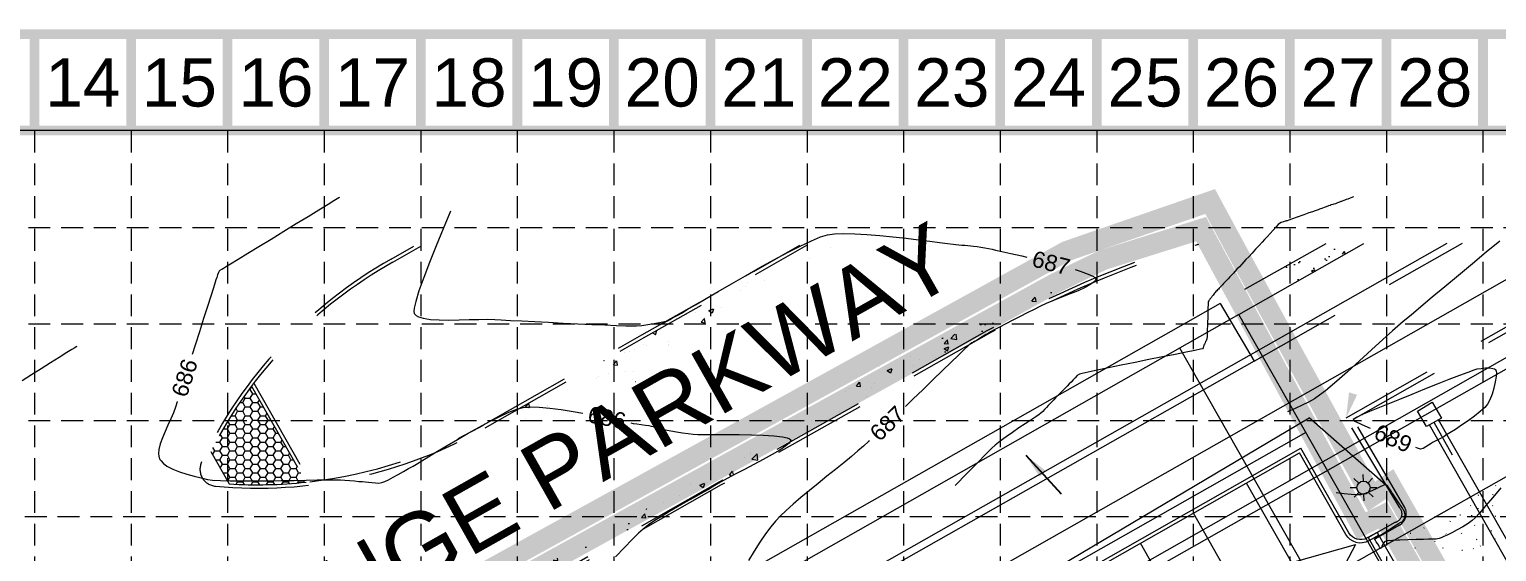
# Model space of a CAD drawing. Header units: feet. Extents: x 16394 to 17307, y 17282 to 17854.
# Drawn here: x 16593.4 to 16809.9, y 17776.7 to 17853.8 of the extents above; entities that cross this region are included whole.
import ezdxf
from ezdxf.enums import TextEntityAlignment as Align

# ---------------------------------------------------------------- set-up
doc = ezdxf.new("R2010")
doc.units = ezdxf.units.FT
doc.header["$MEASUREMENT"] = 0
for name, pattern in [('DGN Style 2', [22.939223, 13.763534, -9.175689]), ('DGN Style 4', [36.725696, 18.351378, -9.175689, 0.022939, -9.175689]), ('DGN Style 5', [16.057456, 6.881767, -9.175689]), ('HIDDEN', [0.375, 0.25, -0.125])]:
    doc.linetypes.add(name, pattern=pattern)
for name, color, linetype, lineweight in [('_0', 1, 'Continuous', 0), ('BASE', 1, 'Continuous', 0), ('Level 1', 7, 'Continuous', 0), ('Level 18', 7, 'Continuous', 0), ('Level 21', 7, 'Continuous', 0), ('Level 25', 7, 'Continuous', 0), ('Level 35', 7, 'Continuous', 0), ('Level 38', 7, 'Continuous', 0), ('Level 41', 7, 'Continuous', 0), ('Level 5', 7, 'Continuous', 0), ('Level 51', 7, 'Continuous', 0)]:
    doc.layers.add(name, color=color, linetype=linetype, lineweight=lineweight)
for name, color, linetype in [('GRID', 254, 'HIDDEN'), ('INLET PROTECTION', 5, 'Continuous'), ('LIMITS OF DISTURBANCE', 1, 'HIDDEN'), ('SILT FENCE', 200, 'Continuous')]:
    doc.layers.add(name, color=color, linetype=linetype)
doc.styles.get("Standard").update_dxf_attribs({"font": 'ARIAL.TTF'})
doc.styles.add('Style-ENGINEERING', font='ENGINEERING.shx')
doc.dimstyles.get("Standard").update_dxf_attribs({"dimtxt": 0.18, "dimasz": 0.18, "dimexe": 0.18, "dimexo": 0.0625, "dimgap": 0.09, "dimtad": 0, "dimtih": 1, "dimtoh": 1, "dimdec": 4, "dimzin": 0, "dimdsep": 46, "dimtxsty": 'Standard', "dimcen": 0.09, "dimadec": 0, "dimazin": 0, "dimtfac": 1, "dimtdec": 4, "dimtofl": 0, "dimtmove": 0, "dimatfit": 3, "dimfxl": 0, "dimtolj": 1, "dimtzin": 0, "dimarcsym": 0})
pattern_1 = [(50, (0, 0), (7.1726018, -0.6275213), [0.75, -8.25]), (355, (0, 0), (-1.3875133, 7.5219213), [0.6, -6.6]), (100.4514, (0.598, -0.052), (5.7850938, 6.8943954), [0.637402, -7.0114211]), (46.1842, (0, 2), (10.6724105, -1.65519), [1.125, -12.375]), (96.6356, (0.889, 1.862), (9.346627, 9.7411787), [0.956103, -10.51713]), (351.1842, (0, 2), (9.3466195, 9.741186), [0.9, -9.9]), (21, (1, 1.5), (5.9690705, -4.0261889), [0.75, -8.25]), (326, (1, 1.5), (2.4331533, 7.2515005), [0.6, -6.6]), (71.4514, (1.4974, 1.1645), (8.4022263, 3.225305), [0.637402, -7.0114211]), (37.5, (0, 0), (0.12159855, 3.32893854), [0, -6.52, 0, -6.7, 0, -6.625]), (7.5, (0, 0), (2.6306954, 3.9441171), [0, -3.82, 0, -6.37, 0, -2.525]), (327.5, (-2.23, 0), (5.33822436, -0.22554872), [0, -2.5, 0, -7.8, 0, -10.35]), (317.5, (-3.23, 0), (5.8318617, 1.0010498), [0, -3.25, 0, -5.18, 0, -7.35])]

msp = doc.modelspace()

# ---------------------------------------------------------------- hatches: boundary and pattern name
at = {"layer": 'Level 35', "linetype": 'DGN Style 2', "lineweight": 0}
h = msp.add_hatch(dxfattribs=at)
h.set_pattern_fill('AR-CONC', style=0)
h.set_pattern_definition(pattern_1)
h.paths.add_polyline_path([(16712.53, 17821.98), (16708.15, 17821.97), (16684.06, 17808.28), (16662.5, 17796.02), (16663.45, 17795.41), (16665.49, 17795.41), (16668.27, 17796.71), (16670.86, 17798.37), (16672.15, 17799.85), (16675.86, 17800.22), (16679.93, 17800.22), (16682.71, 17800.78), (16683.26, 17803.73), (16685.67, 17805.77), (16687.7, 17806.88), (16690.11, 17808.36), (16692.89, 17809.84), (16695.66, 17812.06), (16697.51, 17813.91), (16699.92, 17815.94), (16703.25, 17817.05), (16706.77, 17818.9), (16710.1, 17820.75), (16712.14, 17821.68)])
h = msp.add_hatch(dxfattribs=at)
h.set_pattern_fill('AR-CONC', style=0)
h.set_pattern_definition([(50, (15736.0226, 15714.5856), (5.379451, -0.470641), [0.5625, -6.1875]), (355, (15736.0226, 15714.5856), (-1.040635, 5.641441), [0.45, -4.95]), (100.4514, (15736.471, 15714.5464), (4.33882, 5.170797), [0.478051, -5.258566]), (46.1842, (15736.0226, 15716.0856), (8.004308, -1.241393), [0.84375, -9.28125]), (96.6356, (15736.69, 15715.982), (7.00997, 7.305884), [0.717077, -7.887848]), (351.1842, (15736.023, 15716.086), (7.009965, 7.30589), [0.675, -7.425]), (21, (15736.7726, 15715.7106), (4.476803, -3.019642), [0.5625, -6.1875]), (326, (15736.7726, 15715.7106), (1.824865, 5.438625), [0.45, -4.95]), (71.4514, (15737.1457, 15715.459), (6.30167, 2.418979), [0.478051, -5.258566]), (37.5, (15736.0226, 15714.5856), (0.0911989, 2.4967039), [0, -4.89, 0, -5.025, 0, -4.96875]), (7.5, (15736.0226, 15714.5856), (1.9730215, 2.9580878), [0, -2.865, 0, -4.7775, 0, -1.89375]), (327.5, (15734.3501, 15714.5856), (4.0036683, -0.1691615), [0, -1.875, 0, -5.85, 0, -7.7625]), (317.5, (15733.6, 15714.5856), (4.3738963, 0.7507874), [0, -2.4375, 0, -3.885, 0, -5.5125])])
h.paths.add_polyline_path([(16790.37, 17822.21), (16784.75, 17822.19), (16777.16, 17817.9), (16780.86, 17816.81), (16786.19, 17819.83), (16786.78, 17820.63), (16787.72, 17820.7)])
h = msp.add_hatch(dxfattribs=at)
h.set_pattern_fill('AR-CONC', style=0)
h.set_pattern_definition(pattern_1)
h.paths.add_polyline_path([(16734.76, 17809.35, -0.018877), (16745.4, 17814.79), (16744.19, 17815.39), (16740.12, 17814.09), (16736.23, 17812.24), (16732.72, 17809.84), (16731.05, 17808.91), (16726.42, 17808.54), (16721.98, 17805.77), (16718.28, 17803.74), (16714.57, 17801.52), (16712.54, 17798.93), (16706.2, 17795.35), (16704.53, 17793.87), (16703.61, 17793.13), (16702.68, 17792.58), (16701.2, 17791.28), (16700.09, 17791.47), (16699.17, 17791.47), (16695.46, 17790.73), (16692.87, 17788.14), (16689.36, 17786.1), (16686.39, 17784.07), (16681.4, 17781.48), (16677.32, 17778.89), (16674.36, 17777.41), (16671.4, 17775.75), (16667.7, 17774.08), (16666.03, 17771.68), (16666.59, 17770.72), (16695.33, 17787.06)], flags=0)
h = msp.add_hatch(dxfattribs=at)
h.set_pattern_fill('HONEY', style=0)
h.set_pattern_definition([(0, (5.65246, 3.2093), (1.125, 0.64951905), [0.75, -1.5]), (120, (5.65246, 3.2093), (-1.124999998, 0.649519054), [0.75, -1.5]), (60, (5.65246, 3.2093), (2e-09, 1.299038104), [-1.5, 0.75])])
h.paths.add_polyline_path([(16628.79, 17796.59), (16620.33, 17791.78, 0.001184), (16620.18, 17791.5), (16622.89, 17786.72, 0.042143), (16634.25, 17786.98)], flags=0)
h.paths.add_polyline_path([(16626.23, 17801.1, 0.040919), (16620.33, 17791.78), (16628.79, 17796.59)], flags=0)

# ---------------------------------------------------------------- linework, layer by layer
at = {"color": 0, "lineweight": 0}
msp.add_solid([(16787.73, 17796.45), (16789.36, 17799.88), (16788.16, 17800.23)], dxfattribs=at)
at = {"layer": 'BASE', "color": 7}
msp.add_line((17292.45, 17838.89), (16409.08, 17838.9), dxfattribs=at)
at = {"layer": 'BASE', "color": 7, "const_width": 1.43}
msp.add_lwpolyline([(16394.68, 17283.13), (17306.68, 17283.13), (17306.68, 17853.13), (16394.68, 17853.13)], close=True, dxfattribs=at)
for points in [[(16594.18, 17838.88), (16594.18, 17853.13)], [(16608.43, 17838.88), (16608.43, 17853.13)], [(16622.68, 17838.88), (16622.68, 17853.13)], [(16636.93, 17838.88), (16636.93, 17853.13)], [(16651.18, 17838.88), (16651.18, 17853.13)], [(16665.43, 17838.88), (16665.43, 17853.13)], [(16679.68, 17838.88), (16679.68, 17853.13)], [(16693.93, 17838.88), (16693.93, 17853.13)], [(16708.18, 17838.88), (16708.18, 17853.13)], [(16722.43, 17838.88), (16722.43, 17853.13)], [(16736.68, 17838.88), (16736.68, 17853.13)], [(16750.93, 17838.88), (16750.93, 17853.13)], [(16765.18, 17838.88), (16765.18, 17853.13)], [(16779.43, 17838.88), (16779.43, 17853.13)], [(16793.68, 17838.88), (16793.68, 17853.13)], [(16807.93, 17838.88), (16807.93, 17853.13)]]:
    msp.add_lwpolyline(points, dxfattribs=at)
at = {"layer": 'GRID', "color": 252, "linetype": 'HIDDEN', "lineweight": 0, "ltscale": 12.9}
for p, q in [((16594.18, 17838.88), (16594.18, 17340.07)), ((16608.43, 17838.88), (16608.43, 17340.07)), ((16622.68, 17838.88), (16622.68, 17340.07)), ((16636.93, 17838.88), (16636.93, 17340.07)), ((16651.18, 17838.88), (16651.18, 17340.07)), ((16665.43, 17838.88), (16665.43, 17340.07)), ((16679.68, 17838.88), (16679.68, 17340.07)), ((16693.93, 17838.88), (16693.93, 17340.07)), ((16708.18, 17838.88), (16708.18, 17340.07)), ((16722.43, 17838.88), (16722.43, 17340.07)), ((16736.68, 17838.88), (16736.68, 17340.07)), ((16750.93, 17838.88), (16750.93, 17340.07)), ((16765.18, 17838.88), (16765.18, 17340.07)), ((16779.43, 17838.88), (16779.43, 17340.07)), ((16793.68, 17838.88), (16793.68, 17340.07)), ((16807.93, 17838.88), (16807.93, 17340.07))]:
    msp.add_line(p, q, dxfattribs=at)
at = {"layer": 'GRID', "color": 7, "linetype": 'HIDDEN', "lineweight": 0, "ltscale": 12.9}
for p, q in [((16409.46, 17824.58), (17292.96, 17824.58)), ((16409.46, 17810.33), (17292.96, 17810.33)), ((16409.46, 17796.08), (17292.96, 17796.08)), ((16408.93, 17781.88), (17292.43, 17781.88))]:
    msp.add_line(p, q, dxfattribs=at)
at = {"layer": 'INLET PROTECTION', "color": 7, "linetype": 'Continuous', "lineweight": 30, "const_width": 1.43}
msp.add_lwpolyline([(16408.93, 17838.9), (16408.89, 17297.4), (17292.44, 17297.39), (17292.42, 17838.87), (16408.3, 17838.9)], dxfattribs=at)
at = {"layer": 'Level 1', "color": 35, "linetype": 'DGN Style 5', "lineweight": 0}
for p, q in [((16638.84, 17828.8), (16638.36, 17828.5)), ((16639.08, 17828.94), (16638.84, 17828.8)), ((16639.17, 17829), (16639.08, 17828.94)), ((16787.99, 17828.78), (16787.75, 17828.69)), ((16788.32, 17828.91), (16787.99, 17828.78)), ((16788.56, 17829), (16788.32, 17828.91)), ((16788.69, 17829.05), (16788.56, 17829)), ((16788.83, 17829.1), (16788.69, 17829.05)), ((16636.15, 17827.15), (16634.56, 17826.17)), ((16637.5, 17827.98), (16636.15, 17827.15)), ((16638.36, 17828.5), (16637.5, 17827.98)), ((16655.59, 17826.97), (16654.5, 17824.39)), ((16781.98, 17826.64), (16781.51, 17826.46)), ((16782.24, 17826.73), (16781.98, 17826.64)), ((16782.41, 17826.78), (16782.24, 17826.73)), ((16782.57, 17826.83), (16782.41, 17826.78)), ((16782.79, 17826.91), (16782.57, 17826.83)), ((16783.18, 17827.06), (16782.79, 17826.91)), ((16783.59, 17827.21), (16783.18, 17827.06)), ((16783.82, 17827.3), (16783.59, 17827.21)), ((16783.97, 17827.35), (16783.82, 17827.3)), ((16784.13, 17827.39), (16783.97, 17827.35)), ((16784.27, 17827.44), (16784.13, 17827.39)), ((16784.48, 17827.51), (16784.27, 17827.44)), ((16784.81, 17827.64), (16784.48, 17827.51)), ((16785.14, 17827.77), (16784.81, 17827.64)), ((16785.37, 17827.85), (16785.14, 17827.77)), ((16785.55, 17827.91), (16785.37, 17827.85)), ((16785.75, 17827.96), (16785.55, 17827.91)), ((16785.93, 17828.01), (16785.75, 17827.96)), ((16786.15, 17828.09), (16785.93, 17828.01)), ((16786.46, 17828.21), (16786.15, 17828.09)), ((16786.74, 17828.32), (16786.46, 17828.21)), ((16786.87, 17828.37), (16786.74, 17828.32)), ((16786.95, 17828.4), (16786.87, 17828.37)), ((16787.03, 17828.43), (16786.95, 17828.4)), ((16787.17, 17828.48), (16787.03, 17828.43)), ((16787.38, 17828.55), (16787.17, 17828.48)), ((16787.56, 17828.62), (16787.38, 17828.55)), ((16787.75, 17828.69), (16787.56, 17828.62)), ((16632.8, 17825.1), (16630.95, 17823.97)), ((16634.56, 17826.17), (16632.8, 17825.1)), ((16777.37, 17824.65), (16776.96, 17824.2)), ((16777.69, 17825), (16777.37, 17824.65)), ((16777.9, 17825.18), (16777.69, 17825)), ((16778.16, 17825.3), (16777.9, 17825.18)), ((16778.47, 17825.41), (16778.16, 17825.3)), ((16778.74, 17825.49), (16778.47, 17825.41)), ((16778.86, 17825.52), (16778.74, 17825.49)), ((16778.93, 17825.54), (16778.86, 17825.52)), ((16779.01, 17825.57), (16778.93, 17825.54)), ((16779.26, 17825.66), (16779.01, 17825.57)), ((16779.8, 17825.85), (16779.26, 17825.66)), ((16780.34, 17826.05), (16779.8, 17825.85)), ((16780.61, 17826.14), (16780.34, 17826.05)), ((16780.71, 17826.17), (16780.61, 17826.14)), ((16780.82, 17826.21), (16780.71, 17826.17)), ((16781.04, 17826.29), (16780.82, 17826.21)), ((16781.51, 17826.46), (16781.04, 17826.29)), ((16629.09, 17822.83), (16627.3, 17821.73)), ((16630.95, 17823.97), (16629.09, 17822.83)), ((16654.5, 17824.39), (16653.44, 17821.85)), ((16707.17, 17821.84), (16708.82, 17822.62)), ((16708.82, 17822.62), (16710.18, 17823.19)), ((16710.18, 17823.19), (16711.19, 17823.51)), ((16711.19, 17823.51), (16712.25, 17823.64)), ((16712.25, 17823.64), (16713.62, 17823.68)), ((16713.62, 17823.68), (16715.23, 17823.65)), ((16715.23, 17823.65), (16717.02, 17823.55)), ((16717.02, 17823.55), (16718.92, 17823.4)), ((16718.92, 17823.4), (16720.86, 17823.21)), ((16720.86, 17823.21), (16722.79, 17823)), ((16722.79, 17823), (16724.62, 17822.78)), ((16724.62, 17822.78), (16726.3, 17822.57)), ((16726.3, 17822.57), (16727.75, 17822.37)), ((16727.75, 17822.37), (16728.92, 17822.21)), ((16775.35, 17822.41), (16774.89, 17821.92)), ((16775.7, 17822.8), (16775.35, 17822.41)), ((16776.09, 17823.22), (16775.7, 17822.8)), ((16776.52, 17823.71), (16776.09, 17823.22)), ((16776.96, 17824.2), (16776.52, 17823.71)), ((16810.4, 17822.57), (16808.41, 17820.92)), ((16625.66, 17820.72), (16624.23, 17819.85)), ((16627.3, 17821.73), (16625.66, 17820.72)), ((16653.44, 17821.85), (16652.46, 17819.42)), ((16703.3, 17819.81), (16705.31, 17820.89)), ((16705.31, 17820.89), (16707.17, 17821.84)), ((16728.92, 17822.21), (16729.74, 17822.1)), ((16729.74, 17822.1), (16730.13, 17822.05)), ((16730.13, 17822.05), (16730.56, 17822.02)), ((16730.56, 17822.02), (16731.02, 17821.99)), ((16731.02, 17821.99), (16731.48, 17821.96)), ((16731.48, 17821.96), (16731.93, 17821.92)), ((16731.93, 17821.92), (16732.37, 17821.87)), ((16732.37, 17821.87), (16732.77, 17821.82)), ((16732.77, 17821.82), (16733.27, 17821.75)), ((16733.27, 17821.75), (16733.83, 17821.67)), ((16733.83, 17821.67), (16734.4, 17821.57)), ((16734.4, 17821.57), (16734.97, 17821.47)), ((16734.97, 17821.47), (16735.48, 17821.36)), ((16735.48, 17821.36), (16735.98, 17821.25)), ((16735.98, 17821.25), (16736.94, 17821.04)), ((16736.94, 17821.04), (16738.27, 17820.75)), ((16738.27, 17820.75), (16739.86, 17820.39)), ((16739.86, 17820.39), (16740.61, 17820.21)), ((16773.36, 17820.27), (16772.95, 17819.83)), ((16773.85, 17820.8), (16773.36, 17820.27)), ((16774.37, 17821.36), (16773.85, 17820.8)), ((16774.89, 17821.92), (16774.37, 17821.36)), ((16808.41, 17820.92), (16806.37, 17819.21)), ((16621.42, 17818.13), (16621.31, 17817.92)), ((16621.6, 17818.28), (16621.42, 17818.13)), ((16621.84, 17818.4), (16621.6, 17818.28)), ((16622.06, 17818.52), (16621.84, 17818.4)), ((16622.36, 17818.7), (16622.06, 17818.52)), ((16623.11, 17819.16), (16622.36, 17818.7)), ((16624.23, 17819.85), (16623.11, 17819.16)), ((16652.46, 17819.42), (16651.61, 17817.18)), ((16699.09, 17817.46), (16701.21, 17818.66)), ((16701.21, 17818.66), (16703.3, 17819.81)), ((16747.74, 17818.36), (16748.5, 17818.13)), ((16748.5, 17818.13), (16749.69, 17817.7)), ((16771.32, 17818.07), (16771.09, 17817.83)), ((16771.63, 17818.41), (16771.32, 17818.07)), ((16771.98, 17818.79), (16771.63, 17818.41)), ((16772.34, 17819.17), (16771.98, 17818.79)), ((16772.66, 17819.52), (16772.34, 17819.17)), ((16772.95, 17819.83), (16772.66, 17819.52)), ((16806.37, 17819.21), (16804.31, 17817.5)), ((16620.84, 17816.5), (16620.58, 17815.67)), ((16620.96, 17816.86), (16620.84, 17816.5)), ((16621.07, 17817.2), (16620.96, 17816.86)), ((16621.19, 17817.58), (16621.07, 17817.2)), ((16621.31, 17817.92), (16621.19, 17817.58)), ((16651.61, 17817.18), (16650.92, 17815.22)), ((16695.06, 17815.14), (16697.02, 17816.28)), ((16697.02, 17816.28), (16699.09, 17817.46)), ((16750.07, 17816.19), (16749.23, 17815.73)), ((16749.69, 17817.7), (16750.37, 17817.4)), ((16750.54, 17816.54), (16750.07, 17816.19)), ((16750.37, 17817.4), (16750.68, 17817.19)), ((16750.74, 17816.78), (16750.54, 17816.54)), ((16750.68, 17817.19), (16750.78, 17817.07)), ((16750.79, 17816.94), (16750.74, 17816.78)), ((16750.78, 17817.07), (16750.8, 17817.01)), ((16750.8, 17817.01), (16750.79, 17816.94)), ((16769.31, 17815.93), (16769.14, 17815.76)), ((16769.47, 17816.1), (16769.31, 17815.93)), ((16769.66, 17816.3), (16769.47, 17816.1)), ((16769.9, 17816.55), (16769.66, 17816.3)), ((16770.12, 17816.8), (16769.9, 17816.55)), ((16770.32, 17817), (16770.12, 17816.8)), ((16770.57, 17817.27), (16770.32, 17817)), ((16770.84, 17817.56), (16770.57, 17817.27)), ((16771.09, 17817.83), (16770.84, 17817.56)), ((16802.32, 17815.84), (16800.45, 17814.28)), ((16804.31, 17817.5), (16802.32, 17815.84)), ((16620.18, 17814.44), (16619.69, 17812.9)), ((16620.58, 17815.67), (16620.18, 17814.44)), ((16650.43, 17813.63), (16650.21, 17812.67)), ((16650.92, 17815.22), (16650.43, 17813.63)), ((16691.74, 17813.18), (16693.28, 17814.09)), ((16693.28, 17814.09), (16695.06, 17815.14)), ((16744.56, 17813.81), (16743.46, 17813.35)), ((16745.76, 17814.28), (16744.56, 17813.81)), ((16747, 17814.77), (16745.76, 17814.28)), ((16748.18, 17815.25), (16747, 17814.77)), ((16749.23, 17815.73), (16748.18, 17815.25)), ((16767.38, 17813.61), (16767.37, 17813.31)), ((16767.42, 17813.67), (16767.38, 17813.61)), ((16767.45, 17813.72), (16767.42, 17813.67)), ((16767.49, 17813.78), (16767.45, 17813.72)), ((16767.54, 17813.84), (16767.49, 17813.78)), ((16767.58, 17813.91), (16767.54, 17813.84)), ((16767.64, 17813.98), (16767.58, 17813.91)), ((16767.69, 17814.06), (16767.64, 17813.98)), ((16767.76, 17814.14), (16767.69, 17814.06)), ((16767.83, 17814.23), (16767.76, 17814.14)), ((16767.91, 17814.34), (16767.83, 17814.23)), ((16767.99, 17814.45), (16767.91, 17814.34)), ((16768.09, 17814.57), (16767.99, 17814.45)), ((16768.2, 17814.71), (16768.09, 17814.57)), ((16768.33, 17814.86), (16768.2, 17814.71)), ((16768.42, 17814.98), (16768.33, 17814.86)), ((16768.53, 17815.11), (16768.42, 17814.98)), ((16768.64, 17815.24), (16768.53, 17815.11)), ((16768.75, 17815.36), (16768.64, 17815.24)), ((16768.88, 17815.49), (16768.75, 17815.36)), ((16769, 17815.61), (16768.88, 17815.49)), ((16769.14, 17815.76), (16769, 17815.61)), ((16800.45, 17814.28), (16798.75, 17812.86)), ((16619.69, 17812.9), (16619.12, 17811.12)), ((16650.21, 17812.67), (16650.17, 17812.17)), ((16650.17, 17812.17), (16650.2, 17811.94)), ((16650.2, 17811.94), (16650.23, 17811.87)), ((16650.23, 17811.87), (16650.3, 17811.77)), ((16650.3, 17811.77), (16650.48, 17811.6)), ((16650.48, 17811.6), (16650.86, 17811.39)), ((16688.74, 17811.43), (16689.23, 17811.69)), ((16689.23, 17811.69), (16689.65, 17811.94)), ((16689.65, 17811.94), (16690.51, 17812.45)), ((16690.51, 17812.45), (16691.74, 17813.18)), ((16739.63, 17811.44), (16738.55, 17810.89)), ((16740.68, 17811.98), (16739.63, 17811.44)), ((16741.68, 17812.49), (16740.68, 17811.98)), ((16742.55, 17812.93), (16741.68, 17812.49)), ((16743.46, 17813.35), (16742.55, 17812.93)), ((16767.31, 17811.5), (16767.28, 17810.35)), ((16767.35, 17812.55), (16767.31, 17811.5)), ((16767.37, 17813.31), (16767.35, 17812.55)), ((16797.31, 17811.65), (16796.16, 17810.69)), ((16798.75, 17812.86), (16797.31, 17811.65)), ((16619.12, 17811.12), (16618.51, 17809.19)), ((16650.86, 17811.39), (16651.55, 17811.17)), ((16651.55, 17811.17), (16652.63, 17811)), ((16652.63, 17811), (16653.92, 17810.92)), ((16653.92, 17810.92), (16655.34, 17810.9)), ((16655.34, 17810.9), (16656.83, 17810.92)), ((16656.83, 17810.92), (16658.31, 17810.97)), ((16658.31, 17810.97), (16659.73, 17811.01)), ((16659.73, 17811.01), (16661.01, 17811.03)), ((16661.01, 17811.03), (16662.1, 17811)), ((16662.1, 17811), (16663.06, 17810.95)), ((16663.06, 17810.95), (16664.42, 17810.87)), ((16664.42, 17810.87), (16666.08, 17810.78)), ((16666.08, 17810.78), (16667.99, 17810.68)), ((16667.99, 17810.68), (16670.05, 17810.58)), ((16670.05, 17810.58), (16672.2, 17810.47)), ((16672.2, 17810.47), (16674.35, 17810.37)), ((16674.35, 17810.37), (16676.43, 17810.27)), ((16676.43, 17810.27), (16678.35, 17810.19)), ((16678.35, 17810.19), (16680.05, 17810.12)), ((16680.05, 17810.12), (16681.45, 17810.06)), ((16681.45, 17810.06), (16682.47, 17810.04)), ((16682.47, 17810.04), (16683.03, 17810.04)), ((16683.03, 17810.04), (16683.79, 17810.12)), ((16683.79, 17810.12), (16684.69, 17810.26)), ((16684.69, 17810.26), (16685.61, 17810.42)), ((16685.61, 17810.42), (16686.42, 17810.57)), ((16686.42, 17810.57), (16686.9, 17810.66)), ((16686.72, 17810.37), (16686.54, 17810.26)), ((16686.54, 17810.26), (16686.69, 17810.33)), ((16686.69, 17810.33), (16687.06, 17810.52)), ((16686.99, 17810.52), (16686.72, 17810.37)), ((16686.9, 17810.66), (16687.14, 17810.69)), ((16687.16, 17810.62), (16686.99, 17810.52)), ((16687.06, 17810.52), (16687.58, 17810.8)), ((16687.14, 17810.69), (16687.21, 17810.7)), ((16687.22, 17810.67), (16687.16, 17810.62)), ((16687.21, 17810.7), (16687.22, 17810.69)), ((16687.22, 17810.69), (16687.22, 17810.67)), ((16687.58, 17810.8), (16688.17, 17811.12)), ((16688.17, 17811.12), (16688.74, 17811.43)), ((16735.82, 17809.47), (16735.25, 17809.17)), ((16736.6, 17809.87), (16735.82, 17809.47)), ((16737.53, 17810.36), (16736.6, 17809.87)), ((16738.55, 17810.89), (16737.53, 17810.36)), ((16767.24, 17809.28), (16767.21, 17808.49)), ((16767.28, 17810.35), (16767.24, 17809.28)), ((16794.59, 17809.34), (16793.65, 17808.5)), ((16795.38, 17810.03), (16794.59, 17809.34)), ((16796.16, 17810.69), (16795.38, 17810.03)), ((16617.87, 17807.18), (16617.43, 17805.82)), ((16618.51, 17809.19), (16617.87, 17807.18)), ((16732.22, 17807.34), (16731.96, 17807.1)), ((16732.51, 17807.54), (16732.22, 17807.34)), ((16732.84, 17807.73), (16732.51, 17807.54)), ((16733.17, 17807.91), (16732.84, 17807.73)), ((16733.48, 17808.09), (16733.17, 17807.91)), ((16733.8, 17808.3), (16733.48, 17808.09)), ((16734.18, 17808.54), (16733.8, 17808.3)), ((16734.57, 17808.78), (16734.18, 17808.54)), ((16734.95, 17809), (16734.57, 17808.78)), ((16735.25, 17809.17), (16734.95, 17809)), ((16766.75, 17807.18), (16766.67, 17807.01)), ((16766.83, 17807.36), (16766.75, 17807.18)), ((16766.91, 17807.54), (16766.83, 17807.36)), ((16767, 17807.73), (16766.91, 17807.54)), ((16767.06, 17807.86), (16767, 17807.73)), ((16767.14, 17808), (16767.06, 17807.86)), ((16767.19, 17808.14), (16767.14, 17808)), ((16767.21, 17808.49), (16767.19, 17808.14)), ((16792.61, 17807.55), (16791.49, 17806.52)), ((16793.65, 17808.5), (16792.61, 17807.55)), ((16597.84, 17805.4), (16596.55, 17804.58)), ((16598.97, 17806.1), (16597.84, 17805.4)), ((16599.7, 17806.56), (16598.97, 17806.1)), ((16600.13, 17806.83), (16599.7, 17806.56)), ((16600.35, 17806.97), (16600.13, 17806.83)), ((16600.44, 17807.02), (16600.35, 17806.97)), ((16730.53, 17805.73), (16729.45, 17804.68)), ((16731.39, 17806.55), (16730.53, 17805.73)), ((16731.96, 17807.1), (16731.39, 17806.55)), ((16758.64, 17805.07), (16756.58, 17804.66)), ((16760.65, 17805.47), (16758.64, 17805.07)), ((16762.51, 17805.85), (16760.65, 17805.47)), ((16764.12, 17806.17), (16762.51, 17805.85)), ((16765.4, 17806.43), (16764.12, 17806.17)), ((16766.24, 17806.6), (16765.4, 17806.43)), ((16766.55, 17806.67), (16766.24, 17806.6)), ((16766.63, 17806.83), (16766.55, 17806.67)), ((16766.67, 17807.01), (16766.63, 17806.83)), ((16790.32, 17805.44), (16789.12, 17804.35)), ((16791.49, 17806.52), (16790.32, 17805.44)), ((16593.73, 17802.82), (16592.34, 17801.95)), ((16595.15, 17803.71), (16593.73, 17802.82)), ((16596.55, 17804.58), (16595.15, 17803.71)), ((16728.19, 17803.46), (16726.79, 17802.11)), ((16729.45, 17804.68), (16728.19, 17803.46)), ((16748.38, 17802.93), (16748.06, 17802.7)), ((16748.78, 17803.04), (16748.38, 17802.93)), ((16749.68, 17803.24), (16748.78, 17803.04)), ((16751.01, 17803.53), (16749.68, 17803.24)), ((16752.67, 17803.87), (16751.01, 17803.53)), ((16754.56, 17804.25), (16752.67, 17803.87)), ((16756.58, 17804.66), (16754.56, 17804.25)), ((16787.93, 17803.28), (16786.78, 17802.25)), ((16789.12, 17804.35), (16787.93, 17803.28)), ((16804.49, 17802.76), (16805.74, 17803.24)), ((16805.74, 17803.24), (16806.63, 17803.56)), ((16806.63, 17803.56), (16807.07, 17803.7)), ((16807.07, 17803.7), (16807.64, 17803.78)), ((16807.64, 17803.78), (16808.3, 17803.84)), ((16808.3, 17803.84), (16808.94, 17803.84)), ((16808.94, 17803.84), (16809.39, 17803.78)), ((16809.39, 17803.78), (16809.64, 17803.69)), ((16809.64, 17803.69), (16809.77, 17803.61)), ((16809.77, 17803.61), (16809.81, 17803.56)), ((16809.81, 17803.56), (16809.84, 17803.51)), ((16809.84, 17803.51), (16809.88, 17803.38)), ((16809.9, 17803.1), (16809.87, 17802.58)), ((16809.88, 17803.38), (16809.9, 17803.1)), ((16725.31, 17800.68), (16723.78, 17799.21)), ((16726.79, 17802.11), (16725.31, 17800.68)), ((16746.27, 17800.87), (16745.99, 17800.58)), ((16746.57, 17801.17), (16746.27, 17800.87)), ((16746.88, 17801.47), (16746.57, 17801.17)), ((16747.17, 17801.75), (16746.88, 17801.47)), ((16747.45, 17802.06), (16747.17, 17801.75)), ((16747.75, 17802.39), (16747.45, 17802.06)), ((16748.06, 17802.7), (16747.75, 17802.39)), ((16785.68, 17801.31), (16784.68, 17800.48)), ((16786.78, 17802.25), (16785.68, 17801.31)), ((16797.48, 17799.98), (16799.36, 17800.74)), ((16799.36, 17800.74), (16801.21, 17801.48)), ((16801.21, 17801.48), (16802.95, 17802.16)), ((16802.95, 17802.16), (16804.49, 17802.76)), ((16809.54, 17800.87), (16809.27, 17799.96)), ((16809.74, 17801.77), (16809.54, 17800.87)), ((16809.87, 17802.58), (16809.74, 17801.77)), ((16615.21, 17798.82), (16614.97, 17798.04)), ((16615.24, 17798.9), (16615.21, 17798.82)), ((16723.78, 17799.21), (16722.71, 17798.17)), ((16744.02, 17798.56), (16743.76, 17798.28)), ((16744.3, 17798.85), (16744.02, 17798.56)), ((16744.59, 17799.15), (16744.3, 17798.85)), ((16744.86, 17799.43), (16744.59, 17799.15)), ((16745.13, 17799.71), (16744.86, 17799.43)), ((16745.42, 17800), (16745.13, 17799.71)), ((16745.71, 17800.3), (16745.42, 17800)), ((16745.99, 17800.58), (16745.71, 17800.3)), ((16782.2, 17798.81), (16781.24, 17798.32)), ((16783.05, 17799.3), (16782.2, 17798.81)), ((16783.79, 17799.8), (16783.05, 17799.3)), ((16784.68, 17800.48), (16783.79, 17799.8)), ((16792.44, 17797.95), (16793.93, 17798.55)), ((16793.93, 17798.55), (16795.64, 17799.24)), ((16795.64, 17799.24), (16797.48, 17799.98)), ((16808.61, 17798.47), (16808.18, 17797.98)), ((16808.96, 17799.13), (16808.61, 17798.47)), ((16809.27, 17799.96), (16808.96, 17799.13)), ((16614.29, 17796.32), (16613.87, 17795.39)), ((16614.67, 17797.22), (16614.29, 17796.32)), ((16614.97, 17798.04), (16614.67, 17797.22)), ((16661.34, 17795.93), (16662.83, 17796.68)), ((16662.83, 17796.68), (16664.18, 17797.3)), ((16664.18, 17797.3), (16665.35, 17797.76)), ((16665.35, 17797.76), (16666.3, 17798.01)), ((16666.3, 17798.01), (16667.35, 17798.1)), ((16667.35, 17798.1), (16668.67, 17798.06)), ((16668.67, 17798.06), (16670.21, 17797.92)), ((16670.21, 17797.92), (16671.9, 17797.7)), ((16671.9, 17797.7), (16673.66, 17797.42)), ((16673.66, 17797.42), (16675.08, 17797.17)), ((16741.93, 17796.61), (16741.22, 17796.15)), ((16742.44, 17796.95), (16741.93, 17796.61)), ((16742.7, 17797.14), (16742.44, 17796.95)), ((16742.98, 17797.4), (16742.7, 17797.14)), ((16743.24, 17797.69), (16742.98, 17797.4)), ((16743.51, 17798), (16743.24, 17797.69)), ((16743.76, 17798.28), (16743.51, 17798)), ((16780.19, 17797.84), (16779.09, 17797.37)), ((16781.24, 17798.32), (16780.19, 17797.84)), ((16788.77, 17796.28), (16788.92, 17796.38)), ((16788.92, 17796.38), (16789.27, 17796.57)), ((16789.27, 17796.57), (16789.7, 17796.79)), ((16789.7, 17796.79), (16790.07, 17796.98)), ((16790.07, 17796.98), (16790.1, 17796.99)), ((16790.1, 17796.99), (16790.23, 17797.04)), ((16790.23, 17797.04), (16790.56, 17797.18)), ((16790.56, 17797.18), (16791.24, 17797.46)), ((16791.24, 17797.46), (16792.44, 17797.95)), ((16806.67, 17796.73), (16805.73, 17796.05)), ((16807.51, 17797.39), (16806.67, 17796.73)), ((16808.18, 17797.98), (16807.51, 17797.39)), ((16613.44, 17794.45), (16613.06, 17793.51)), ((16613.87, 17795.39), (16613.44, 17794.45)), ((16656.59, 17793.28), (16658.18, 17794.2)), ((16658.18, 17794.2), (16659.78, 17795.09)), ((16659.78, 17795.09), (16661.34, 17795.93)), ((16682.19, 17795.72), (16682.53, 17795.66)), ((16682.53, 17795.66), (16683.08, 17795.58)), ((16683.08, 17795.58), (16683.71, 17795.49)), ((16683.71, 17795.49), (16684.32, 17795.4)), ((16684.32, 17795.4), (16684.84, 17795.32)), ((16684.84, 17795.32), (16685.19, 17795.26)), ((16685.19, 17795.26), (16685.49, 17795.17)), ((16685.49, 17795.17), (16685.81, 17795.07)), ((16685.81, 17795.07), (16686.12, 17794.96)), ((16686.12, 17794.96), (16686.42, 17794.87)), ((16686.42, 17794.87), (16686.74, 17794.81)), ((16686.74, 17794.81), (16687.31, 17794.7)), ((16687.31, 17794.7), (16688.06, 17794.57)), ((16688.06, 17794.57), (16688.91, 17794.42)), ((16688.91, 17794.42), (16689.8, 17794.28)), ((16689.8, 17794.28), (16690.66, 17794.16)), ((16690.66, 17794.16), (16691.4, 17794.06)), ((16738.49, 17794.33), (16737.55, 17793.68)), ((16739.45, 17794.98), (16738.49, 17794.33)), ((16740.38, 17795.6), (16739.45, 17794.98)), ((16741.22, 17796.15), (16740.38, 17795.6)), ((16788.85, 17796.16), (16788.77, 17796.28)), ((16788.94, 17796.06), (16788.85, 17796.16)), ((16788.98, 17795.99), (16788.94, 17796.06)), ((16789.02, 17795.93), (16788.98, 17795.99)), ((16789.28, 17795.81), (16789.02, 17795.93)), ((16789.98, 17795.5), (16789.28, 17795.81)), ((16791.01, 17795.04), (16789.98, 17795.5)), ((16791.33, 17794.9), (16791.01, 17795.04)), ((16803.06, 17794.26), (16802.47, 17793.89)), ((16803.85, 17794.77), (16803.06, 17794.26)), ((16804.76, 17795.38), (16803.85, 17794.77)), ((16805.73, 17796.05), (16804.76, 17795.38)), ((16612.74, 17792.62), (16612.54, 17791.8)), ((16613.06, 17793.51), (16612.74, 17792.62)), ((16653.65, 17791.53), (16655.06, 17792.38)), ((16655.06, 17792.38), (16656.59, 17793.28)), ((16691.4, 17794.06), (16692.08, 17794.03)), ((16692.08, 17794.03), (16693.2, 17794.01)), ((16693.2, 17794.01), (16694.65, 17794.01)), ((16694.65, 17794.01), (16696.34, 17794.01)), ((16696.34, 17794.01), (16698.15, 17793.99)), ((16698.15, 17793.99), (16699.98, 17793.96)), ((16699.98, 17793.96), (16701.72, 17793.91)), ((16701.72, 17793.91), (16703.28, 17793.81)), ((16703.28, 17793.81), (16704.54, 17793.67)), ((16705.05, 17792.32), (16704.17, 17791.72)), ((16704.54, 17793.67), (16705.27, 17793.52)), ((16705.53, 17792.74), (16705.05, 17792.32)), ((16705.27, 17793.52), (16705.61, 17793.39)), ((16705.72, 17793.01), (16705.53, 17792.74)), ((16705.61, 17793.39), (16705.73, 17793.28)), ((16705.77, 17793.16), (16705.72, 17793.01)), ((16705.73, 17793.28), (16705.76, 17793.23)), ((16705.76, 17793.23), (16705.77, 17793.16)), ((16716.52, 17792.29), (16715.7, 17791.58)), ((16717.27, 17792.98), (16716.52, 17792.29)), ((16717.38, 17793.08), (16717.27, 17792.98)), ((16735.45, 17791.98), (16734.56, 17791.09)), ((16735.96, 17792.46), (16735.45, 17791.98)), ((16736.69, 17793.04), (16735.96, 17792.46)), ((16737.55, 17793.68), (16736.69, 17793.04)), ((16798.29, 17791.97), (16798.01, 17792.07)), ((16798.71, 17791.86), (16798.29, 17791.97)), ((16799.08, 17791.96), (16798.71, 17791.86)), ((16799.49, 17792.17), (16799.08, 17791.96)), ((16799.89, 17792.43), (16799.49, 17792.17)), ((16800.26, 17792.7), (16799.89, 17792.43)), ((16800.58, 17792.9), (16800.26, 17792.7)), ((16800.97, 17793.09), (16800.58, 17792.9)), ((16801.38, 17793.28), (16800.97, 17793.09)), ((16801.78, 17793.48), (16801.38, 17793.28)), ((16802.15, 17793.69), (16801.78, 17793.48)), ((16802.47, 17793.89), (16802.15, 17793.69)), ((16612.54, 17791.8), (16612.49, 17791.21)), ((16612.49, 17791.21), (16612.52, 17790.81)), ((16612.52, 17790.81), (16612.59, 17790.57)), ((16612.59, 17790.57), (16612.63, 17790.46)), ((16612.63, 17790.46), (16612.7, 17790.34)), ((16612.7, 17790.34), (16612.86, 17790.1)), ((16612.86, 17790.1), (16613.18, 17789.77)), ((16650.54, 17789.65), (16651.33, 17790.13)), ((16651.33, 17790.13), (16652.39, 17790.77)), ((16652.39, 17790.77), (16653.65, 17791.53)), ((16701.73, 17790.32), (16700.34, 17789.58)), ((16703.04, 17791.04), (16701.73, 17790.32)), ((16704.17, 17791.72), (16703.04, 17791.04)), ((16713.61, 17789.84), (16712.4, 17788.86)), ((16714.72, 17790.76), (16713.61, 17789.84)), ((16715.7, 17791.58), (16714.72, 17790.76)), ((16733.33, 17789.85), (16731.81, 17788.3)), ((16734.56, 17791.09), (16733.33, 17789.85)), ((16613.18, 17789.77), (16613.73, 17789.36)), ((16613.73, 17789.36), (16614.6, 17788.9)), ((16614.6, 17788.9), (16615.59, 17788.49)), ((16615.59, 17788.49), (16616.66, 17788.14)), ((16616.66, 17788.14), (16617.75, 17787.84)), ((16617.75, 17787.84), (16618.79, 17787.59)), ((16646.44, 17787.33), (16647.12, 17787.7)), ((16647.12, 17787.7), (16647.87, 17788.13)), ((16647.87, 17788.13), (16648.64, 17788.57)), ((16648.64, 17788.57), (16649.38, 17788.99)), ((16649.38, 17788.99), (16650.04, 17789.36)), ((16650.04, 17789.36), (16650.54, 17789.65)), ((16697.59, 17788.14), (16696.4, 17787.5)), ((16698.93, 17788.84), (16697.59, 17788.14)), ((16700.34, 17789.58), (16698.93, 17788.84)), ((16711.12, 17787.84), (16709.82, 17786.79)), ((16712.4, 17788.86), (16711.12, 17787.84)), ((16731.81, 17788.3), (16730.05, 17786.49)), ((16618.79, 17787.59), (16619.72, 17787.38)), ((16619.72, 17787.38), (16620.47, 17787.29)), ((16620.47, 17787.29), (16621.61, 17787.23)), ((16621.61, 17787.23), (16623.07, 17787.19)), ((16623.07, 17787.19), (16624.76, 17787.17)), ((16624.76, 17787.17), (16626.63, 17787.17)), ((16626.63, 17787.17), (16628.58, 17787.19)), ((16628.58, 17787.19), (16630.56, 17787.21)), ((16630.56, 17787.21), (16632.48, 17787.24)), ((16632.48, 17787.24), (16634.28, 17787.27)), ((16634.28, 17787.27), (16635.87, 17787.3)), ((16635.87, 17787.3), (16637.19, 17787.32)), ((16637.19, 17787.32), (16638.16, 17787.34)), ((16638.16, 17787.34), (16638.7, 17787.33)), ((16638.7, 17787.33), (16639.32, 17787.3)), ((16639.32, 17787.3), (16640, 17787.26)), ((16640, 17787.26), (16640.7, 17787.2)), ((16640.7, 17787.2), (16641.4, 17787.15)), ((16641.4, 17787.15), (16642.03, 17787.09)), ((16642.03, 17787.09), (16642.57, 17787.05)), ((16642.57, 17787.05), (16642.98, 17787.02)), ((16642.98, 17787.02), (16643.47, 17786.97)), ((16643.47, 17786.97), (16643.98, 17786.91)), ((16643.98, 17786.91), (16644.5, 17786.86)), ((16644.5, 17786.86), (16645, 17786.85)), ((16645, 17786.85), (16645.46, 17786.91)), ((16645.46, 17786.91), (16645.87, 17787.05)), ((16645.87, 17787.05), (16646.44, 17787.33)), ((16693.63, 17785.91), (16692.56, 17785.31)), ((16694.59, 17786.46), (16693.63, 17785.91)), ((16695.43, 17786.95), (16694.59, 17786.46)), ((16696.4, 17787.5), (16695.43, 17786.95)), ((16708.54, 17785.73), (16707.29, 17784.7)), ((16709.82, 17786.79), (16708.54, 17785.73)), ((16791.28, 17785.6), (16790.52, 17785.28)), ((16792.05, 17785.96), (16791.28, 17785.6)), ((16792.75, 17786.29), (16792.05, 17785.96)), ((16793.3, 17786.53), (16792.75, 17786.29)), ((16793.61, 17786.6), (16793.3, 17786.53)), ((16793.85, 17786.43), (16793.61, 17786.6)), ((16794.06, 17786.13), (16793.85, 17786.43)), ((16794.27, 17785.77), (16794.06, 17786.13)), ((16794.46, 17785.46), (16794.27, 17785.77)), ((16794.71, 17785.09), (16794.46, 17785.46)), ((16810.56, 17786.14), (16809.37, 17784.73)), ((16689.06, 17783.33), (16687.9, 17782.65)), ((16690.25, 17784.01), (16689.06, 17783.33)), ((16691.43, 17784.67), (16690.25, 17784.01)), ((16692.56, 17785.31), (16691.43, 17784.67)), ((16706.13, 17783.71), (16705.09, 17782.79)), ((16707.29, 17784.7), (16706.13, 17783.71)), ((16787.42, 17785.26), (16786.24, 17785.41)), ((16788.46, 17785.15), (16787.42, 17785.26)), ((16789.28, 17785.08), (16788.46, 17785.15)), ((16789.84, 17785.1), (16789.28, 17785.08)), ((16790.52, 17785.28), (16789.84, 17785.1)), ((16795.1, 17784.52), (16794.71, 17785.09)), ((16795.51, 17783.92), (16795.1, 17784.52)), ((16795.84, 17783.43), (16795.51, 17783.92)), ((16795.98, 17783.21), (16795.84, 17783.43)), ((16808.32, 17783.48), (16807.44, 17782.46)), ((16809.37, 17784.73), (16808.32, 17783.48)), ((16685.74, 17781.3), (16684.81, 17780.66)), ((16686.78, 17781.97), (16685.74, 17781.3)), ((16687.9, 17782.65), (16686.78, 17781.97)), ((16703.51, 17781.22), (16702.82, 17780.37)), ((16704.21, 17781.95), (16703.51, 17781.22)), ((16705.09, 17782.79), (16704.21, 17781.95)), ((16795.84, 17781.08), (16796.03, 17781.19)), ((16796.05, 17783.11), (16795.98, 17783.21)), ((16796.03, 17781.19), (16796.17, 17781.34)), ((16796.12, 17783.01), (16796.05, 17783.11)), ((16796.22, 17782.88), (16796.12, 17783.01)), ((16796.17, 17781.34), (16796.25, 17781.47)), ((16796.31, 17782.76), (16796.22, 17782.88)), ((16796.25, 17781.47), (16796.3, 17781.55)), ((16796.3, 17781.55), (16796.35, 17781.64)), ((16796.34, 17782.65), (16796.31, 17782.76)), ((16796.37, 17782.53), (16796.34, 17782.65)), ((16796.35, 17781.64), (16796.38, 17781.81)), ((16796.41, 17782.37), (16796.37, 17782.53)), ((16796.38, 17781.81), (16796.42, 17781.99)), ((16796.44, 17782.21), (16796.41, 17782.37)), ((16796.42, 17781.99), (16796.43, 17782.1)), ((16796.43, 17782.1), (16796.44, 17782.21)), ((16806.35, 17781.3), (16805.73, 17780.86)), ((16806.76, 17781.71), (16806.35, 17781.3)), ((16807.44, 17782.46), (16806.76, 17781.71)), ((16683.33, 17779.42), (16682.38, 17778.49)), ((16684.02, 17780.05), (16683.33, 17779.42)), ((16684.81, 17780.66), (16684.02, 17780.05)), ((16702.06, 17779.32), (16701.24, 17778.11)), ((16702.82, 17780.37), (16702.06, 17779.32)), ((16792.33, 17778.86), (16792.6, 17779.03)), ((16792.6, 17779.03), (16793.18, 17779.4)), ((16793.18, 17779.4), (16793.9, 17779.86)), ((16793.9, 17779.86), (16794.62, 17780.32)), ((16794.62, 17780.32), (16795.17, 17780.68)), ((16795.17, 17780.68), (16795.39, 17780.82)), ((16795.39, 17780.82), (16795.47, 17780.86)), ((16795.47, 17780.86), (16795.55, 17780.89)), ((16795.55, 17780.89), (16795.62, 17780.95)), ((16795.62, 17780.95), (16795.69, 17781.02)), ((16795.69, 17781.02), (16795.84, 17781.08)), ((16802.65, 17779.17), (16802.15, 17778.93)), ((16803.34, 17779.51), (16802.65, 17779.17)), ((16804.14, 17779.93), (16803.34, 17779.51)), ((16804.97, 17780.39), (16804.14, 17779.93)), ((16805.73, 17780.86), (16804.97, 17780.39)), ((16681.24, 17777.31), (16679.93, 17775.93)), ((16682.38, 17778.49), (16681.24, 17777.31)), ((16701.24, 17778.11), (16700.39, 17776.79)), ((16791.94, 17778.62), (16792.02, 17778.71)), ((16792, 17778.46), (16791.94, 17778.62)), ((16792.18, 17778.18), (16792, 17778.46)), ((16792.02, 17778.71), (16792.18, 17778.78)), ((16792.18, 17778.78), (16792.33, 17778.86)), ((16792.37, 17777.9), (16792.18, 17778.18)), ((16792.51, 17777.7), (16792.37, 17777.9)), ((16792.62, 17777.48), (16792.51, 17777.7)), ((16792.73, 17777.26), (16792.62, 17777.48)), ((16792.83, 17777.16), (16792.73, 17777.26)), ((16792.93, 17777.3), (16792.83, 17777.16)), ((16793.07, 17777.63), (16792.93, 17777.3)), ((16793.24, 17777.99), (16793.07, 17777.63)), ((16793.44, 17778.23), (16793.24, 17777.99)), ((16793.8, 17778.29), (16793.44, 17778.23)), ((16794.59, 17778.35), (16793.8, 17778.29)), ((16795.66, 17778.4), (16794.59, 17778.35)), ((16796.86, 17778.45), (16795.66, 17778.4)), ((16798.07, 17778.49), (16796.86, 17778.45)), ((16799.13, 17778.52), (16798.07, 17778.49)), ((16799.91, 17778.54), (16799.13, 17778.52)), ((16800.26, 17778.55), (16799.91, 17778.54)), ((16800.52, 17778.55), (16800.26, 17778.55)), ((16800.79, 17778.55), (16800.52, 17778.55)), ((16801.02, 17778.56), (16800.79, 17778.55)), ((16801.24, 17778.61), (16801.02, 17778.56)), ((16801.47, 17778.67), (16801.24, 17778.61)), ((16801.62, 17778.72), (16801.47, 17778.67)), ((16801.78, 17778.77), (16801.62, 17778.72)), ((16801.94, 17778.83), (16801.78, 17778.77)), ((16802.15, 17778.93), (16801.94, 17778.83)), ((16700.39, 17776.79), (16699.53, 17775.42))]:
    msp.add_line(p, q, dxfattribs=at)
at = {"layer": 'Level 1', "color": 7, "linetype": 'Continuous', "lineweight": 0}
for p, q in [((16771.9, 17811.72), (16668.48, 17753)), ((16855.84, 17663.87), (16771.9, 17811.72))]:
    msp.add_line(p, q, dxfattribs=at)
at = {"layer": 'Level 21', "color": 7, "linetype": 'Continuous', "lineweight": 0}
msp.add_line((16771.9, 17811.72), (16790.37, 17822.21), dxfattribs=at)
at = {"layer": 'Level 25', "color": 7, "linetype": 'Continuous', "lineweight": 0}
for p, q in [((16820.91, 17822.3), (16582.06, 17686.68)), ((16802.59, 17822.24), (16649.13, 17735.11)), ((16825.24, 17813.23), (16587, 17677.97)), ((16708.94, 17745.57), (16828.12, 17813.23)), ((16671.49, 17708.41), (16849.58, 17809.52)), ((16876.28, 17607.61), (16763.2, 17806.78)), ((16781.77, 17794.33), (16660.97, 17725.74))]:
    msp.add_line(p, q, dxfattribs=at)
at = {"layer": 'Level 35', "color": 7, "linetype": 'DGN Style 2', "lineweight": 0}
for p, q in [((16784.72, 17822.19), (16769.13, 17813.35)), ((16774.14, 17804.86), (16804.91, 17822.25)), ((16787.73, 17796.45), (16823.99, 17817.11)), ((16788.83, 17796.27), (16824.23, 17816.39)), ((16769.13, 17813.35), (16774.14, 17804.86)), ((16626.2, 17801.15), (16634.25, 17786.98)), ((16626.53, 17801.58), (16634.79, 17787.04)), ((16795.65, 17783.18), (16787.73, 17796.45)), ((16796.39, 17783.25), (16788.83, 17796.27)), ((16620.18, 17791.51), (16622.89, 17786.72)), ((16791, 17778.82), (16794.96, 17781.06)), ((16792.02, 17778.59), (16795.67, 17780.67)), ((16791, 17778.82), (16811.61, 17742.66)), ((16812.25, 17743.08), (16792.02, 17778.59))]:
    msp.add_line(p, q, dxfattribs=at)
at = {"layer": 'Level 35', "color": 7, "linetype": 'DGN Style 2', "lineweight": 0, "flags": 128}
for points in [[(16646.8, 17819.9), (16650.15, 17821.8)], [(16647.05, 17819.46), (16651.17, 17821.8)], [(16660.43, 17795.42), (16683.81, 17808.71), (16707.13, 17821.96)], [(16660.68, 17794.98), (16684.06, 17808.28), (16708.15, 17821.97)]]:
    msp.add_lwpolyline(points, dxfattribs=at)
for points in [[(16663.88, 17769.17), (16695.33, 17787.06, -0.000616), (16695.33, 17787.06), (16734.76, 17809.35, -0.001041), (16734.76, 17809.35, -0.050945), (16764.29, 17822.13, -0.050945)], [(16664.12, 17768.74), (16695.58, 17786.62), (16735, 17808.91, -0.05352), (16765.98, 17822.14, -0.05352)]]:
    msp.add_lwpolyline(points, format="xyb", dxfattribs=at)
at = {"layer": 'Level 35', "color": 7, "linetype": 'DGN Style 2', "lineweight": 0}
for centre, radius, start, end in [((16680.22, 17760.67), 68, 119.4331, 154.5064), ((16680.22, 17760.67), 67.5, 119.4331, 152.8207), ((16627.07, 17854.09), 68, 264.7703, 299.6198), ((16627.07, 17854.09), 67.5, 276.5657, 299.6198), ((16621.1, 17788.87), 2.5, 154.2998, 264.7703), ((16627.07, 17854.09), 67.5, 266.451, 276.1038), ((16794.7, 17782.31), 1.28, 281.7432, 42.5967), ((16794.65, 17782.35), 1.96, 299.6418, 27.5378)]:
    msp.add_arc(centre, radius, start, end, dxfattribs=at)
at = {"layer": 'Level 38', "color": 7, "linetype": 'Continuous', "lineweight": 0}
for p, q in [((16769.13, 17813.35), (16644.3, 17742.48)), ((16769.13, 17813.35), (16774.14, 17804.86)), ((16774.14, 17804.86), (16643.53, 17730.7)), ((16733.21, 17764.82), (16781.04, 17791.97)), ((16788.13, 17779.49), (16781.04, 17791.97)), ((16733.9, 17764.63), (16780.85, 17791.29)), ((16787.69, 17779.25), (16780.85, 17791.29)), ((16781.92, 17771.19), (16773.03, 17786.85)), ((16774.09, 17766.75), (16765.2, 17782.4)), ((16792.31, 17779.56), (16790.85, 17778.74)), ((16792.55, 17779.13), (16791.09, 17778.3)), ((16792.31, 17779.56), (16812.91, 17743.4)), ((16766.26, 17762.31), (16757.38, 17777.96))]:
    msp.add_line(p, q, dxfattribs=at)
at = {"layer": 'Level 38', "color": 7, "linetype": 'Continuous', "lineweight": 0, "extrusion": (0, 0, -1)}
for radius in [2.5, 2]:
    msp.add_arc((-16789.87, 17780.48), radius, 240.6177, 330.4133, dxfattribs=at)
at = {"layer": 'Level 41', "color": 4, "linetype": 'Continuous', "lineweight": 0}
for p, q in [((16798.26, 17797.44), (16800.42, 17798.78)), ((16800.42, 17798.78), (16801.79, 17796.42)), ((16799.6, 17795.2), (16798.26, 17797.44)), ((16801.79, 17796.42), (16799.6, 17795.2))]:
    msp.add_line(p, q, dxfattribs=at)
at = {"layer": 'Level 41', "color": 5, "linetype": 'Continuous', "lineweight": 0}
for p, q in [((16857.46, 17694.33), (16800.05, 17795.43)), ((16858.46, 17695.61), (16801.36, 17796.17))]:
    msp.add_line(p, q, dxfattribs=at)
at = {"layer": 'Level 41', "color": 5, "linetype": 'DGN Style 4', "lineweight": 0}
msp.add_line((16857.96, 17694.97), (16800.71, 17795.8), dxfattribs=at)
at = {"layer": 'Level 41', "color": 7, "linetype": 'Continuous', "lineweight": 0}
for p, q in [((16790.28, 17787.14), (16790.26, 17788.12)), ((16789.32, 17786.15), (16788.34, 17786.13)), ((16789.59, 17786.84), (16788.89, 17787.52)), ((16789.62, 17785.46), (16788.94, 17784.76)), ((16790.97, 17786.87), (16791.65, 17787.57)), ((16791, 17785.49), (16791.7, 17784.81)), ((16791.27, 17786.18), (16792.25, 17786.2)), ((16790.31, 17785.19), (16790.33, 17784.21))]:
    msp.add_line(p, q, dxfattribs=at)
msp.add_circle((16790.3, 17786.16), 0.976, dxfattribs=at)
at = {"layer": 'Level 5', "color": 35, "linetype": 'Continuous', "lineweight": 0}
for p, q in [((16735.87, 17768.95), (16782.28, 17796.47)), ((16793.52, 17786.59), (16782.28, 17796.47)), ((16789.11, 17777.76), (16766.23, 17734.6)), ((16777.82, 17774.56), (16789.11, 17777.76))]:
    msp.add_line(p, q, dxfattribs=at)
at = {"layer": 'Level 51', "color": 254, "linetype": 'Continuous', "lineweight": 0}
for p, q in [((16809.84, 17786.45), (16809.8, 17786.5)), ((16806.13, 17783.49), (16806.09, 17783.53)), ((16807.25, 17785.04), (16807.15, 17785.02)), ((16809.37, 17783.48), (16809.32, 17783.52)), ((16809.4, 17785.09), (16809.43, 17785.18)), ((16803.09, 17781.17), (16803.12, 17781.26)), ((16804.61, 17782.12), (16804.51, 17782.1)), ((16806.27, 17782), (16806.3, 17782.09)), ((16807.2, 17783.02), (16807.23, 17783.11)), ((16809.77, 17781.95), (16809.68, 17781.91)), ((16797.28, 17779.4), (16797.19, 17779.38)), ((16799.2, 17780.16), (16799.23, 17780.25)), ((16802.49, 17779.31), (16802.44, 17779.35)), ((16804.77, 17779.41), (16804.8, 17779.5)), ((16806.72, 17780.56), (16806.67, 17780.61)), ((16809.19, 17779.8), (16809.1, 17779.75)), ((16795.5, 17778.47), (16795.45, 17778.52)), ((16797.94, 17777.24), (16797.97, 17777.33)), ((16800.83, 17778.2), (16800.86, 17778.29)), ((16802, 17777.24), (16802.03, 17777.33)), ((16804.9, 17776.9), (16804.81, 17776.88)), ((16806.48, 17777.11), (16806.51, 17777.2)), ((16807.04, 17778.49), (16806.94, 17778.47)), ((16807.53, 17777.5), (16807.56, 17777.59)), ((16809.73, 17778.54), (16809.68, 17778.59))]:
    msp.add_line(p, q, dxfattribs=at)
at = {"layer": 'LIMITS OF DISTURBANCE', "lineweight": 0, "ltscale": 40, "const_width": 3}
msp.add_lwpolyline([(17011.22, 17758.91), (16981.94, 17741.82), (16977.59, 17750.14), (16968.09, 17744.43), (16972.93, 17736.98), (16859.1, 17672.1), (16794.2, 17786.74), (16791.49, 17784.86), (16772.26, 17819.91), (16767.67, 17828.42), (16746.49, 17821.09), (16660.85, 17773.81), (16656.89, 17768.83), (16640.11, 17746), (16645.17, 17711.91), (16660.97, 17711.87), (16677.65, 17682.67), (16690.5, 17688.47), (16710.85, 17618.16), (16753.89, 17528.69), (16777.2, 17436.2), (16754.5, 17455.94), (16764.11, 17360.05)], dxfattribs=at)
at = {"layer": 'SILT FENCE', "linetype": 'Continuous', "lineweight": 0, "const_width": 3}
msp.add_lwpolyline([(17137.78, 17531.55), (17010.31, 17754.46), (16857.81, 17667.75), (16793.16, 17782.1), (16789.98, 17780.53), (16766.33, 17824.33), (16751.87, 17819.79), (16744.82, 17816.37), (16662.9, 17771.2), (16643.39, 17745.23), (16648.02, 17715.39)], dxfattribs=at)

# ---------------------------------------------------------------- texts
at = {"layer": 'BASE', "color": 7}
for s, p in [('14', (16601.31, 17846)), ('15', (16615.56, 17846)), ('16', (16629.81, 17846)), ('17', (16644.06, 17846)), ('18', (16658.31, 17846)), ('19', (16672.56, 17846)), ('20', (16686.81, 17846)), ('21', (16701.06, 17846)), ('22', (16715.31, 17846)), ('23', (16729.56, 17846)), ('24', (16743.81, 17846)), ('25', (16758.06, 17846)), ('26', (16772.31, 17846)), ('27', (16786.56, 17846)), ('28', (16800.81, 17846))]:
    msp.add_text(s, height=7.125, dxfattribs=at).set_placement(p, align=Align.MIDDLE_CENTER)
at = {"layer": 'Level 1', "color": 35, "linetype": 'Continuous', "lineweight": 0}
for s, rotation, p in [('687', 345.599, (16741.2, 17818.88)), ('686', 72.3664, (16616.62, 17799.35)), ('686', 348.5357, (16675.68, 17795.87)), ('687', 43.7452, (16718.86, 17792.84)), ('689', 336.6687, (16791.63, 17793.46))]:
    msp.add_text(s, height=2.4, rotation=rotation, dxfattribs=at).set_placement(p)
at = {"layer": 'Level 18', "color": 7, "linetype": 'Continuous', "lineweight": 0, "insert": (16661.97, 17783.57), "char_height": 10.08, "attachment_point": 5, "rotation": 29.4698, "line_spacing_factor": 0.9}
msp.add_mtext('EXCHANGE PARKWAY', dxfattribs=at)

# ---------------------------------------------------------------- leaders
at = {"layer": '_0', "color": 7, "linetype": 'Continuous', "lineweight": 0}
msp.add_leader([(16740.45, 17790.97), (16745.66, 17785.26)], dimstyle='Standard', override={"dimtxt": 3, "dimasz": 3.75, "dimgap": 0, "dimtad": 1, "dimtxsty": 'Style-ENGINEERING'}, dxfattribs=at)

doc.saveas('drawing.dxf')
